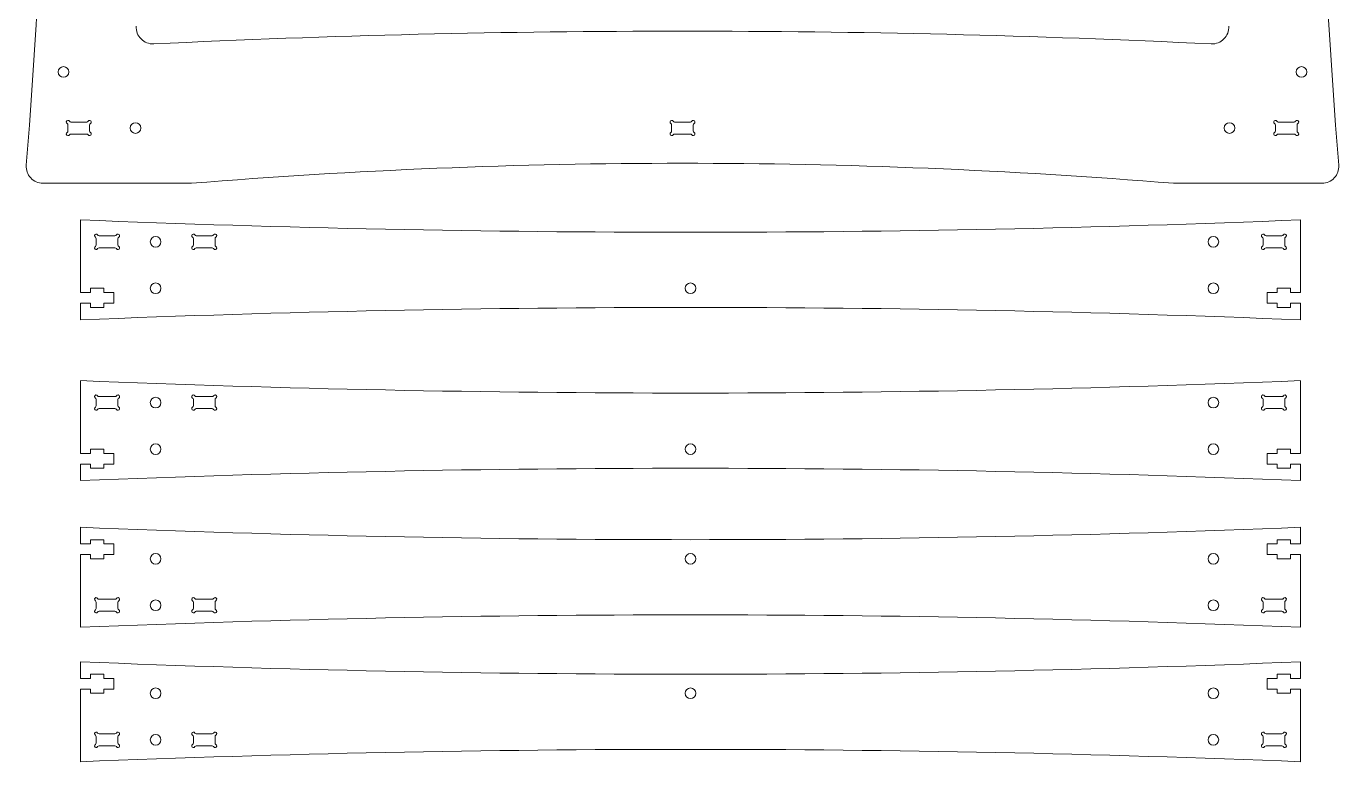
# Model space of a CAD drawing. Header units: millimetres. Extents: x -13 to 780, y -560 to 15.
# Drawn here: x -12.8 to 380.9, y -555.4 to -334.6 of the extents above; entities that cross this region are included whole.
import ezdxf

# ---------------------------------------------------------------- set-up
doc = ezdxf.new("R2010")
doc.units = ezdxf.units.MM

msp = doc.modelspace()

# ---------------------------------------------------------------- linework, layer by layer
at = {"color": 7, "linetype": 'Continuous', "lineweight": 15}
for p, q in [((-0.25, -366.1), (-0.25, -364.24)), ((0.62, -363.37), (5.38, -363.37)), ((6.25, -364.24), (6.25, -366.1)), ((180.8, -366.1), (180.8, -364.24)), ((181.67, -363.37), (186.44, -363.37)), ((187.3, -364.24), (187.3, -366.1)), ((361.86, -366.1), (361.86, -364.24)), ((362.72, -363.37), (367.49, -363.37)), ((368.36, -364.24), (368.36, -366.1)), ((5.38, -366.97), (0.62, -366.97)), ((186.44, -366.97), (181.67, -366.97)), ((367.49, -366.97), (362.72, -366.97)), ((-7.76, -381.76), (36.83, -381.76)), ((331.28, -381.76), (375.87, -381.76)), ((3.47, -392.74), (3.47, -414.55)), ((369.43, -414.55), (369.43, -392.74)), ((9.09, -397.53), (13.85, -397.53)), ((42.99, -397.53), (38.22, -397.53)), ((363.82, -397.53), (359.05, -397.53)), ((8.22, -400.26), (8.22, -398.39)), ((13.85, -401.13), (9.09, -401.13)), ((14.72, -398.39), (14.72, -400.26)), ((37.36, -398.39), (37.36, -400.26)), ((38.22, -401.13), (42.99, -401.13)), ((43.86, -400.26), (43.86, -398.39)), ((358.18, -398.39), (358.18, -400.26)), ((359.05, -401.13), (363.82, -401.13)), ((364.68, -400.26), (364.68, -398.39)), ((10.47, -413.28), (6.47, -413.28)), ((6.47, -413.28), (6.47, -414.55)), ((10.47, -414.55), (10.47, -413.28)), ((366.43, -413.28), (362.43, -413.28)), ((362.43, -413.28), (362.43, -414.55)), ((366.43, -414.55), (366.43, -413.28)), ((6.47, -414.55), (3.47, -414.55)), ((13.47, -414.55), (10.47, -414.55)), ((13.47, -417.75), (13.47, -414.55)), ((362.43, -414.55), (359.43, -414.55)), ((359.43, -414.55), (359.43, -417.75)), ((369.43, -414.55), (366.43, -414.55)), ((3.47, -417.75), (3.47, -422.74)), ((3.47, -417.75), (6.47, -417.75)), ((6.47, -417.75), (6.47, -419.02)), ((6.47, -419.02), (10.47, -419.02)), ((10.47, -417.75), (13.47, -417.75)), ((10.47, -419.02), (10.47, -417.75)), ((359.43, -417.75), (362.43, -417.75)), ((362.43, -417.75), (362.43, -419.02)), ((362.43, -419.02), (366.43, -419.02)), ((366.43, -419.02), (366.43, -417.75)), ((366.43, -417.75), (369.43, -417.75)), ((369.43, -422.74), (369.43, -417.75)), ((3.47, -441), (3.47, -462.81)), ((369.43, -462.81), (369.43, -441)), ((8.22, -448.52), (8.22, -446.65)), ((9.09, -445.79), (13.85, -445.79)), ((14.72, -446.65), (14.72, -448.52)), ((37.36, -446.65), (37.36, -448.52)), ((42.99, -445.79), (38.22, -445.79)), ((43.86, -448.52), (43.86, -446.65)), ((358.18, -446.65), (358.18, -448.52)), ((363.82, -445.79), (359.05, -445.79)), ((364.68, -448.52), (364.68, -446.65)), ((13.85, -449.39), (9.09, -449.39)), ((38.22, -449.39), (42.99, -449.39)), ((359.05, -449.39), (363.82, -449.39)), ((6.47, -462.81), (3.47, -462.81)), ((10.47, -461.54), (6.47, -461.54)), ((6.47, -461.54), (6.47, -462.81)), ((10.47, -462.81), (10.47, -461.54)), ((13.47, -462.81), (10.47, -462.81)), ((13.47, -466.01), (13.47, -462.81)), ((359.43, -462.81), (359.43, -466.01)), ((362.43, -462.81), (359.43, -462.81)), ((366.43, -461.54), (362.43, -461.54)), ((362.43, -461.54), (362.43, -462.81)), ((366.43, -462.81), (366.43, -461.54)), ((369.43, -462.81), (366.43, -462.81)), ((3.47, -466.01), (3.47, -471)), ((3.47, -466.01), (6.47, -466.01)), ((6.47, -466.01), (6.47, -467.28)), ((6.47, -467.28), (10.47, -467.28)), ((10.47, -467.28), (10.47, -466.01)), ((10.47, -466.01), (13.47, -466.01)), ((359.43, -466.01), (362.43, -466.01)), ((362.43, -466.01), (362.43, -467.28)), ((362.43, -467.28), (366.43, -467.28)), ((366.43, -467.28), (366.43, -466.01)), ((366.43, -466.01), (369.43, -466.01)), ((369.43, -471), (369.43, -466.01)), ((3.47, -489.99), (3.47, -485)), ((369.43, -485), (369.43, -489.99)), ((3.47, -489.99), (6.47, -489.99)), ((6.47, -488.72), (10.47, -488.72)), ((6.47, -489.99), (6.47, -488.72)), ((10.47, -488.72), (10.47, -489.99)), ((10.47, -489.99), (13.47, -489.99)), ((13.47, -489.99), (13.47, -493.19)), ((359.43, -493.19), (359.43, -489.99)), ((359.43, -489.99), (362.43, -489.99)), ((362.43, -488.72), (366.43, -488.72)), ((362.43, -489.99), (362.43, -488.72)), ((366.43, -488.72), (366.43, -489.99)), ((366.43, -489.99), (369.43, -489.99)), ((3.47, -515), (3.47, -493.19)), ((6.47, -493.19), (3.47, -493.19)), ((6.47, -494.46), (6.47, -493.19)), ((10.47, -494.46), (6.47, -494.46)), ((10.47, -493.19), (10.47, -494.46)), ((13.47, -493.19), (10.47, -493.19)), ((362.43, -493.19), (359.43, -493.19)), ((362.43, -494.46), (362.43, -493.19)), ((366.43, -494.46), (362.43, -494.46)), ((369.43, -493.19), (366.43, -493.19)), ((366.43, -493.19), (366.43, -494.46)), ((369.43, -493.19), (369.43, -515)), ((8.22, -507.48), (8.22, -509.34)), ((13.85, -506.61), (9.09, -506.61)), ((14.72, -509.34), (14.72, -507.48)), ((37.36, -509.34), (37.36, -507.48)), ((38.22, -506.61), (42.99, -506.61)), ((43.86, -507.48), (43.86, -509.34)), ((358.18, -509.34), (358.18, -507.48)), ((359.05, -506.61), (363.82, -506.61)), ((364.68, -507.48), (364.68, -509.34)), ((9.09, -510.21), (13.85, -510.21)), ((42.99, -510.21), (38.22, -510.21)), ((363.82, -510.21), (359.05, -510.21)), ((3.47, -530.36), (3.47, -525.37)), ((369.43, -525.37), (369.43, -530.36)), ((3.47, -530.36), (6.47, -530.36)), ((6.47, -529.09), (10.47, -529.09)), ((6.47, -530.36), (6.47, -529.09)), ((10.47, -529.09), (10.47, -530.36)), ((10.47, -530.36), (13.47, -530.36)), ((13.47, -530.36), (13.47, -533.56)), ((359.43, -530.36), (362.43, -530.36)), ((359.43, -533.56), (359.43, -530.36)), ((362.43, -529.09), (366.43, -529.09)), ((362.43, -530.36), (362.43, -529.09)), ((366.43, -529.09), (366.43, -530.36)), ((366.43, -530.36), (369.43, -530.36)), ((3.47, -555.37), (3.47, -533.56)), ((6.47, -533.56), (3.47, -533.56)), ((6.47, -534.83), (6.47, -533.56)), ((10.47, -534.83), (6.47, -534.83)), ((10.47, -533.56), (10.47, -534.83)), ((13.47, -533.56), (10.47, -533.56)), ((362.43, -533.56), (359.43, -533.56)), ((362.43, -534.83), (362.43, -533.56)), ((366.43, -534.83), (362.43, -534.83)), ((366.43, -533.56), (366.43, -534.83)), ((369.43, -533.56), (366.43, -533.56)), ((369.43, -533.56), (369.43, -555.37)), ((13.85, -546.99), (9.09, -546.99)), ((38.22, -546.99), (42.99, -546.99)), ((359.05, -546.99), (363.82, -546.99)), ((8.22, -547.85), (8.22, -549.72)), ((9.09, -550.59), (13.85, -550.59)), ((14.72, -549.72), (14.72, -547.85)), ((37.36, -549.72), (37.36, -547.85)), ((42.99, -550.59), (38.22, -550.59)), ((43.86, -547.85), (43.86, -549.72)), ((358.18, -549.72), (358.18, -547.85)), ((363.82, -550.59), (359.05, -550.59)), ((364.68, -547.85), (364.68, -549.72))]:
    msp.add_line(p, q, dxfattribs=at)
for centre in [(-1.59, -348.35), (369.69, -348.35), (20, -365.17), (348.11, -365.17), (26.04, -399.33), (343.26, -399.33), (26.04, -413.28), (186.45, -413.28), (343.26, -413.28), (26.04, -447.59), (343.26, -447.59), (26.04, -461.54), (186.45, -461.54), (343.26, -461.54), (26.04, -494.46), (186.45, -494.46), (343.26, -494.46), (26.04, -508.41), (343.26, -508.41), (26.04, -534.83), (186.45, -534.83), (343.26, -534.83), (26.04, -548.79), (343.26, -548.79)]:
    msp.add_circle(centre, 1.6, dxfattribs=at)
for centre, radius, start, end in [((-2468.81, -183.38), 2463.63, 355.50717, 4.48502), ((2836.91, -183.38), 2463.63, 175.51498, 184.49283), ((25.22, -334.93), 5, 176.5227, 272.7674), ((184.05, -3620.69), 3284.59, 87.23256, 92.76744), ((342.88, -334.93), 5, 267.2326, 3.4773), ((-0.25, -363.37), 0.5, 30, 240), ((-0.75, -364.24), 0.5, 0, 60), ((0.62, -362.87), 0.5, 210, 270), ((5.38, -362.87), 0.5, 270, 330), ((6.25, -363.37), 0.5, 300, 150), ((6.75, -364.24), 0.5, 120, 180), ((180.8, -363.37), 0.5, 30, 240), ((180.3, -364.24), 0.5, 0, 60), ((181.67, -362.87), 0.5, 210, 270), ((186.44, -362.87), 0.5, 270, 330), ((187.3, -363.37), 0.5, 300, 150), ((187.8, -364.24), 0.5, 120, 180), ((361.86, -363.37), 0.5, 30, 240), ((361.36, -364.24), 0.5, 360, 60), ((362.72, -362.87), 0.5, 210, 270), ((367.49, -362.87), 0.5, 270, 330), ((368.36, -363.37), 0.5, 300, 150), ((368.86, -364.24), 0.5, 120, 180), ((-0.25, -366.97), 0.5, 120, 330), ((-0.75, -366.1), 0.5, 300, 360), ((0.62, -367.47), 0.5, 90, 150), ((5.38, -367.47), 0.5, 30, 90), ((6.25, -366.97), 0.5, 210, 60), ((6.75, -366.1), 0.5, 180, 240), ((180.8, -366.97), 0.5, 120, 330), ((180.3, -366.1), 0.5, 300, 0), ((181.67, -367.47), 0.5, 90, 150), ((186.44, -367.47), 0.5, 30, 90), ((187.3, -366.97), 0.5, 210, 60), ((187.8, -366.1), 0.5, 180, 240), ((361.86, -366.97), 0.5, 120, 330), ((361.36, -366.1), 0.5, 300, 360), ((362.72, -367.47), 0.5, 90, 150), ((367.49, -367.47), 0.5, 30, 90), ((368.36, -366.97), 0.5, 210, 60), ((368.86, -366.1), 0.5, 180, 240), ((-7.76, -376.76), 5, 175.5072, 270), ((184.05, -2185.11), 1809.35, 85.33264, 94.66736), ((375.87, -376.76), 5, 270, 4.4928), ((186.45, 4103.54), 4500, 267.66956, 272.33044), ((8.22, -397.53), 0.5, 30, 240), ((9.09, -397.03), 0.5, 210, 270), ((13.85, -397.03), 0.5, 270, 330), ((14.72, -397.53), 0.5, 300, 150), ((37.36, -397.53), 0.5, 30, 240), ((38.22, -397.03), 0.5, 210, 270), ((42.99, -397.03), 0.5, 270, 330), ((43.86, -397.53), 0.5, 300, 150), ((358.18, -397.53), 0.5, 30, 240), ((359.05, -397.03), 0.5, 210, 270), ((363.82, -397.03), 0.5, 270, 330), ((364.68, -397.53), 0.5, 300, 150), ((8.22, -401.13), 0.5, 120, 330), ((7.72, -398.39), 0.5, 0, 60), ((7.72, -400.26), 0.5, 300, 0), ((9.09, -401.63), 0.5, 90, 150), ((13.85, -401.63), 0.5, 30, 90), ((14.72, -401.13), 0.5, 210, 60), ((15.22, -398.39), 0.5, 120, 180), ((15.22, -400.26), 0.5, 180, 240), ((37.36, -401.13), 0.5, 120, 330), ((36.86, -398.39), 0.5, 360, 60), ((36.86, -400.26), 0.5, 300, 0), ((38.22, -401.63), 0.5, 90, 150), ((42.99, -401.63), 0.5, 30, 90), ((43.86, -401.13), 0.5, 210, 60), ((44.36, -398.39), 0.5, 120, 180), ((44.36, -400.26), 0.5, 180, 240), ((358.18, -401.13), 0.5, 120, 330), ((357.68, -398.39), 0.5, 360, 60), ((357.68, -400.26), 0.5, 300, 360), ((359.05, -401.63), 0.5, 90, 150), ((363.82, -401.63), 0.5, 30, 90), ((364.68, -401.13), 0.5, 210, 60), ((365.18, -398.39), 0.5, 120, 180), ((365.18, -400.26), 0.5, 180, 240), ((186.45, -4919.02), 4500, 87.66956, 92.33044), ((186.45, 4055.28), 4500, 267.66956, 272.33044), ((8.22, -445.79), 0.5, 30, 240), ((7.72, -446.65), 0.5, 0, 60), ((7.72, -448.52), 0.5, 300, 0), ((9.09, -445.29), 0.5, 210, 270), ((13.85, -445.29), 0.5, 270, 330), ((14.72, -445.79), 0.5, 300, 150), ((15.22, -446.65), 0.5, 120, 180), ((15.22, -448.52), 0.5, 180, 240), ((37.36, -445.79), 0.5, 30, 240), ((36.86, -446.65), 0.5, 360, 60), ((36.86, -448.52), 0.5, 300, 0), ((38.22, -445.29), 0.5, 210, 270), ((42.99, -445.29), 0.5, 270, 330), ((43.86, -445.79), 0.5, 300, 150), ((44.36, -446.65), 0.5, 120, 180), ((44.36, -448.52), 0.5, 180, 240), ((358.18, -445.79), 0.5, 30, 240), ((357.68, -446.65), 0.5, 360, 60), ((357.68, -448.52), 0.5, 300, 360), ((359.05, -445.29), 0.5, 210, 270), ((363.82, -445.29), 0.5, 270, 330), ((364.68, -445.79), 0.5, 300, 150), ((365.18, -446.65), 0.5, 120, 180), ((365.18, -448.52), 0.5, 180, 240), ((8.22, -449.39), 0.5, 120, 330), ((9.09, -449.89), 0.5, 90, 150), ((13.85, -449.89), 0.5, 30, 90), ((14.72, -449.39), 0.5, 210, 60), ((37.36, -449.39), 0.5, 120, 330), ((38.22, -449.89), 0.5, 90, 150), ((42.99, -449.89), 0.5, 30, 90), ((43.86, -449.39), 0.5, 210, 60), ((358.18, -449.39), 0.5, 120, 330), ((359.05, -449.89), 0.5, 90, 150), ((363.82, -449.89), 0.5, 30, 90), ((364.68, -449.39), 0.5, 210, 60), ((186.45, -4967.28), 4500, 87.66956, 92.33044), ((186.45, 4011.28), 4500, 267.66956, 272.33044), ((8.22, -506.61), 0.5, 30, 240), ((7.72, -507.48), 0.5, 0, 60), ((9.09, -506.11), 0.5, 210, 270), ((13.85, -506.11), 0.5, 270, 330), ((14.72, -506.61), 0.5, 300, 150), ((15.22, -507.48), 0.5, 120, 180), ((37.36, -506.61), 0.5, 30, 240), ((36.86, -507.48), 0.5, 0, 60), ((38.22, -506.11), 0.5, 210, 270), ((42.99, -506.11), 0.5, 270, 330), ((43.86, -506.61), 0.5, 300, 150), ((44.36, -507.48), 0.5, 120, 180), ((358.18, -506.61), 0.5, 30, 240), ((357.68, -507.48), 0.5, 0, 60), ((359.05, -506.11), 0.5, 210, 270), ((363.82, -506.11), 0.5, 270, 330), ((364.68, -506.61), 0.5, 300, 150), ((365.18, -507.48), 0.5, 120, 180), ((186.45, -5011.28), 4500, 87.66956, 92.33044), ((8.22, -510.21), 0.5, 120, 330), ((7.72, -509.34), 0.5, 300, 0), ((9.09, -510.71), 0.5, 90, 150), ((13.85, -510.71), 0.5, 30, 90), ((14.72, -510.21), 0.5, 210, 60), ((15.22, -509.34), 0.5, 180, 240), ((37.36, -510.21), 0.5, 120, 330), ((36.86, -509.34), 0.5, 300, 360), ((38.22, -510.71), 0.5, 90, 150), ((42.99, -510.71), 0.5, 30, 90), ((43.86, -510.21), 0.5, 210, 60), ((44.36, -509.34), 0.5, 180, 240), ((358.18, -510.21), 0.5, 120, 330), ((357.68, -509.34), 0.5, 300, 0), ((359.05, -510.71), 0.5, 90, 150), ((363.82, -510.71), 0.5, 30, 90), ((364.68, -510.21), 0.5, 210, 60), ((365.18, -509.34), 0.5, 180, 240), ((186.45, 3970.9), 4500, 267.66956, 272.33044), ((8.22, -546.99), 0.5, 30, 240), ((9.09, -546.49), 0.5, 210, 270), ((13.85, -546.49), 0.5, 270, 330), ((14.72, -546.99), 0.5, 300, 150), ((37.36, -546.99), 0.5, 30, 240), ((38.22, -546.49), 0.5, 210, 270), ((42.99, -546.49), 0.5, 270, 330), ((43.86, -546.99), 0.5, 300, 150), ((358.18, -546.99), 0.5, 30, 240), ((359.05, -546.49), 0.5, 210, 270), ((363.82, -546.49), 0.5, 270, 330), ((364.68, -546.99), 0.5, 300, 150), ((8.22, -550.59), 0.5, 120, 330), ((7.72, -547.85), 0.5, 0, 60), ((7.72, -549.72), 0.5, 300, 0), ((9.09, -551.09), 0.5, 90, 150), ((13.85, -551.09), 0.5, 30, 90), ((14.72, -550.59), 0.5, 210, 60), ((15.22, -547.85), 0.5, 120, 180), ((15.22, -549.72), 0.5, 180, 240), ((37.36, -550.59), 0.5, 120, 330), ((36.86, -547.85), 0.5, 0, 60), ((36.86, -549.72), 0.5, 300, 0), ((38.22, -551.09), 0.5, 90, 150), ((42.99, -551.09), 0.5, 30, 90), ((43.86, -550.59), 0.5, 210, 60), ((44.36, -547.85), 0.5, 120, 180), ((44.36, -549.72), 0.5, 180, 240), ((358.18, -550.59), 0.5, 120, 330), ((357.68, -547.85), 0.5, 0, 60), ((357.68, -549.72), 0.5, 300, 0), ((359.05, -551.09), 0.5, 90, 150), ((363.82, -551.09), 0.5, 30, 90), ((364.68, -550.59), 0.5, 210, 60), ((365.18, -547.85), 0.5, 120, 180), ((365.18, -549.72), 0.5, 180, 240), ((186.45, -5051.65), 4500, 87.66956, 92.33044)]:
    msp.add_arc(centre, radius, start, end, dxfattribs=at)

doc.saveas('drawing.dxf')
